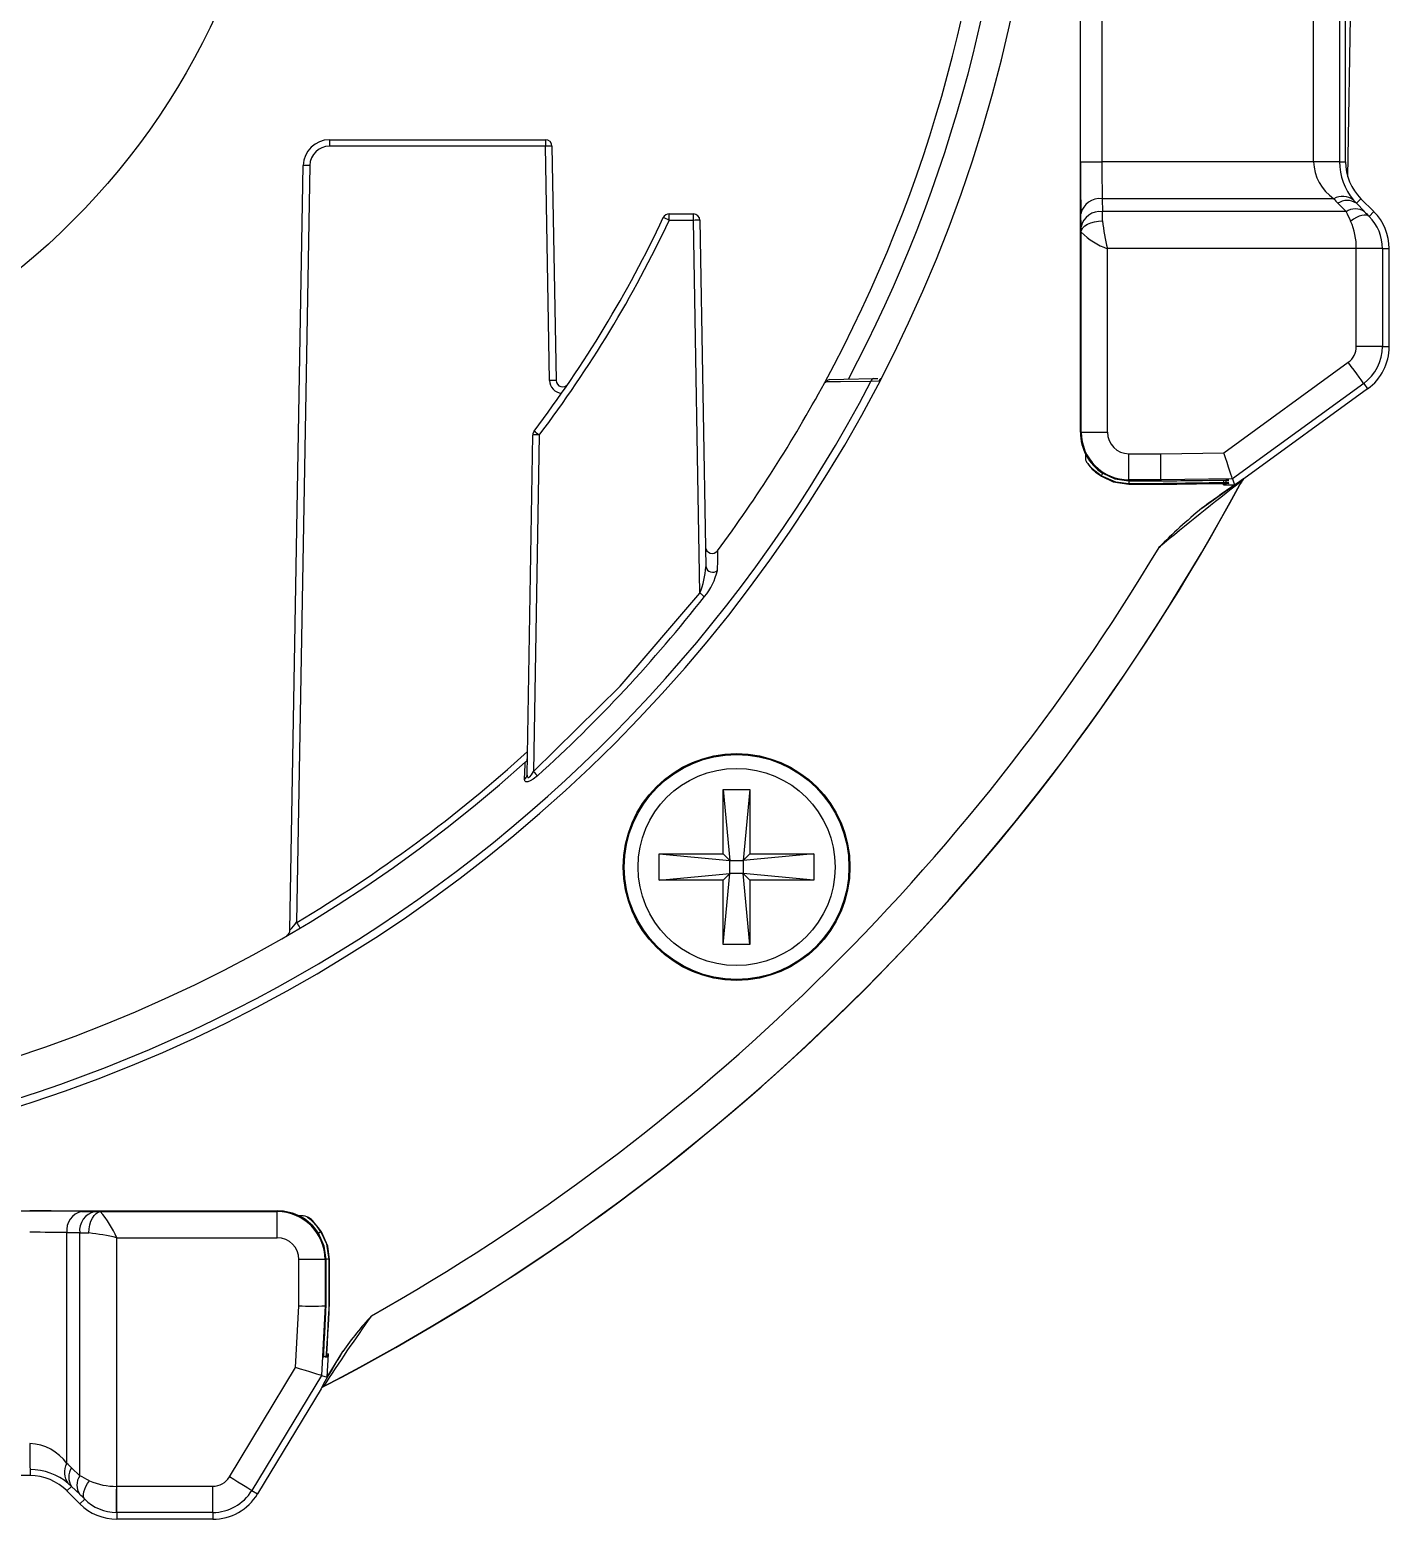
# Model space of a CAD drawing. Extents: x 6 to 134, y 1 to 99.
# Drawn here: x 58.243 to 61.361, y 41.166 to 44.582 of the extents above; entities that cross this region are included whole.
import ezdxf

# ---------------------------------------------------------------- set-up
doc = ezdxf.new("R2010")
doc.units = 0
doc.header["$MEASUREMENT"] = 0
doc.layers.add('OBJECT', color=7, linetype='CONTINUOUS')

msp = doc.modelspace()

# ---------------------------------------------------------------- linework, layer by layer
at = {"layer": 'OBJECT'}
for p, q in [((60.6532, 43.6594), (60.6532, 47.0004)), ((60.6532, 44.2796), (60.6532, 46.3802)), ((60.7022, 46.3802), (60.7022, 44.2796)), ((61.1876, 44.2796), (61.1876, 46.3802)), ((61.2475, 44.6774), (61.2475, 44.2796)), ((61.2613, 44.2796), (61.2613, 44.6708)), ((61.2664, 44.245), (61.274, 44.6816)), ((58.9305, 44.33), (58.9305, 44.3153)), ((58.9305, 44.33), (59.4258, 44.33)), ((59.4258, 44.3153), (58.9305, 44.3153)), ((59.4258, 44.33), (59.4258, 44.3153)), ((59.4352, 43.778), (59.4258, 44.3153)), ((59.4408, 44.3153), (59.4502, 43.778)), ((60.6532, 44.2796), (60.7022, 44.2796)), ((61.1876, 44.2796), (60.7022, 44.2796)), ((61.2475, 44.2796), (61.1876, 44.2796)), ((61.2475, 44.2796), (61.2613, 44.2796)), ((58.8399, 42.5172), (58.8705, 44.271)), ((58.8855, 44.271), (58.8552, 42.535)), ((60.703, 44.1948), (60.7036, 44.1651)), ((61.234, 44.1948), (60.703, 44.1948)), ((61.2623, 44.1651), (61.2435, 44.1843)), ((61.2794, 44.1916), (61.2859, 44.1843)), ((61.2859, 44.1843), (61.2964, 44.1948)), ((61.2859, 44.1843), (61.3047, 44.1651)), ((61.3261, 44.1651), (61.2964, 44.1948)), ((59.7097, 44.1451), (59.7097, 44.16)), ((59.7097, 44.16), (59.7652, 44.16)), ((59.7652, 44.1451), (59.7097, 44.1451)), ((59.7652, 44.1451), (59.7652, 44.16)), ((59.7801, 43.2902), (59.7652, 44.1451)), ((59.7802, 44.1453), (59.7941, 43.3505)), ((60.6546, 44.1304), (60.654, 44.1601)), ((61.2623, 44.1651), (60.7036, 44.1651)), ((61.3153, 44.1542), (61.3261, 44.1651)), ((60.6547, 43.6594), (60.6547, 44.1179)), ((60.7147, 44.0802), (60.7147, 43.6594)), ((61.2858, 44.0802), (60.7147, 44.0802)), ((61.2858, 43.8557), (61.2858, 44.0802)), ((61.3458, 44.0802), (61.2858, 44.0802)), ((61.3458, 44.0802), (61.3458, 43.8557)), ((61.3458, 44.0802), (61.3613, 44.0802)), ((61.3613, 43.8557), (61.3613, 44.0802)), ((61.3458, 43.8557), (61.2858, 43.8557)), ((61.3458, 43.8557), (61.3613, 43.8557)), ((60.9817, 43.612), (61.2675, 43.8196)), ((60.191, 43.7761), (60.1724, 43.7757)), ((60.1787, 43.7822), (60.188, 43.7825)), ((61.3027, 43.7711), (61.0016, 43.5523)), ((61.3027, 43.7711), (61.3118, 43.7586)), ((61.3118, 43.7586), (61.0277, 43.5522)), ((59.3837, 42.8729), (59.3966, 43.6528)), ((59.4116, 43.6527), (59.3988, 42.8809)), ((60.6547, 43.6594), (60.6532, 43.6594)), ((60.6547, 43.6594), (60.7147, 43.6594)), ((60.6643, 43.612), (60.6643, 43.5996)), ((60.7643, 43.5499), (60.7643, 43.6099)), ((60.7643, 43.6099), (60.8372, 43.6099)), ((60.8372, 43.6099), (60.9817, 43.612)), ((60.8372, 43.5499), (60.8372, 43.6099)), ((60.8372, 43.5499), (60.7643, 43.5499)), ((60.7643, 43.5499), (60.7643, 43.5475)), ((60.7643, 43.5475), (60.8372, 43.5475)), ((60.8372, 43.5411), (60.7643, 43.5411)), ((60.7643, 43.5411), (60.7643, 43.54)), ((60.7643, 43.54), (60.8372, 43.54)), ((61.0016, 43.5523), (60.8372, 43.5499)), ((60.8372, 43.5499), (60.8372, 43.5475)), ((60.8372, 43.5411), (60.8372, 43.54)), ((60.9314, 43.4846), (61.0061, 43.5388)), ((60.9813, 43.5385), (60.9813, 43.5419)), ((60.9813, 43.5385), (61.0061, 43.5388)), ((60.9863, 43.5386), (60.9813, 43.5385)), ((60.9863, 43.5491), (60.9863, 43.5439)), ((60.9863, 43.5416), (60.9863, 43.5386)), ((61.0016, 43.5523), (61.0061, 43.5388)), ((61.0233, 43.5471), (61.023, 43.5474)), ((61.0274, 43.5524), (61.0277, 43.5522)), ((59.8338, 42.8394), (59.8948, 42.8394)), ((59.8338, 42.6924), (59.8338, 42.8394)), ((59.8338, 42.8394), (59.849, 42.6772)), ((59.8948, 42.8394), (59.8795, 42.6772)), ((59.8948, 42.8394), (59.8948, 42.6924)), ((59.6868, 42.6314), (59.6868, 42.6924)), ((59.6868, 42.6924), (59.849, 42.6772)), ((59.6868, 42.6924), (59.8338, 42.6924)), ((59.849, 42.6772), (59.8338, 42.6924)), ((59.849, 42.6467), (59.849, 42.6772)), ((59.849, 42.6772), (59.8795, 42.6772)), ((60.0418, 42.6924), (59.8795, 42.6772)), ((59.8948, 42.6924), (59.8795, 42.6772)), ((59.8795, 42.6772), (59.8795, 42.6467)), ((59.8948, 42.6924), (60.0418, 42.6924)), ((60.0418, 42.6924), (60.0418, 42.6314)), ((59.6868, 42.6314), (59.849, 42.6467)), ((59.8338, 42.6314), (59.849, 42.6467)), ((59.8338, 42.4844), (59.849, 42.6467)), ((59.8795, 42.6467), (59.849, 42.6467)), ((60.0418, 42.6314), (59.8795, 42.6467)), ((59.8795, 42.6467), (59.8948, 42.6314)), ((59.8948, 42.4844), (59.8795, 42.6467)), ((59.8338, 42.6314), (59.6868, 42.6314)), ((59.8338, 42.4844), (59.8338, 42.6314)), ((59.8948, 42.6314), (59.8948, 42.4844)), ((60.0418, 42.6314), (59.8948, 42.6314)), ((59.8948, 42.4844), (59.8338, 42.4844)), ((55.5818, 41.873), (58.8108, 41.873)), ((58.3626, 41.8721), (58.3923, 41.8716)), ((58.4048, 41.8714), (58.8108, 41.8714)), ((58.8108, 41.8714), (58.8108, 41.873)), ((58.8108, 41.8115), (58.8108, 41.8714)), ((58.8705, 41.8619), (58.8582, 41.8619)), ((58.8712, 41.861), (58.8705, 41.8619)), ((58.3576, 41.8226), (58.3279, 41.8231)), ((58.3279, 41.2936), (58.3279, 41.8231)), ((58.3576, 41.2654), (58.3576, 41.8226)), ((58.9042, 41.8342), (58.9107, 41.8253)), ((58.4425, 41.2414), (58.4425, 41.8115)), ((58.4425, 41.8115), (58.8108, 41.8115)), ((58.8603, 41.6553), (58.8603, 41.7619)), ((58.9203, 41.7619), (58.8603, 41.7619)), ((58.9203, 41.7619), (58.9203, 41.6553)), ((58.9203, 41.7619), (58.9227, 41.7619)), ((58.9227, 41.6553), (58.9227, 41.7619)), ((58.9291, 41.7619), (58.9291, 41.6551)), ((58.9291, 41.7619), (58.9302, 41.7619)), ((58.9302, 41.6551), (58.9302, 41.7619)), ((58.8528, 41.5138), (58.8602, 41.6553)), ((58.9203, 41.6553), (58.9119, 41.4956)), ((58.9203, 41.6553), (58.9227, 41.6553)), ((58.9291, 41.6551), (58.9302, 41.6551)), ((58.9247, 41.5449), (58.9281, 41.5449)), ((58.9253, 41.4915), (58.9613, 41.5509)), ((58.9253, 41.4915), (58.9281, 41.5449)), ((58.9277, 41.5399), (58.9281, 41.5449)), ((58.7009, 41.2628), (58.8528, 41.5138)), ((58.9172, 41.5399), (58.9226, 41.5399)), ((58.9247, 41.5399), (58.9277, 41.5399)), ((58.9119, 41.4956), (58.7522, 41.2318)), ((58.9119, 41.4956), (58.9253, 41.4915)), ((58.9114, 41.4649), (58.7654, 41.2238)), ((58.9114, 41.4649), (58.9112, 41.4652)), ((58.9167, 41.4704), (58.917, 41.4701)), ((58.2431, 41.3396), (58.2434, 41.3396)), ((58.2431, 41.2796), (58.2436, 41.2796)), ((58.2436, 41.2796), (58.2436, 41.2659)), ((58.3389, 41.2837), (58.3576, 41.2654)), ((58.2436, 41.2659), (57.8554, 41.2659)), ((58.3389, 41.2413), (58.3284, 41.2308)), ((58.3389, 41.2413), (58.3313, 41.2481)), ((58.3576, 41.223), (58.3389, 41.2413)), ((58.443, 41.2414), (58.6628, 41.2414)), ((58.443, 41.1814), (58.443, 41.2414)), ((58.6628, 41.1814), (58.6628, 41.2414)), ((58.3581, 41.2011), (58.3284, 41.2308)), ((58.369, 41.2119), (58.3581, 41.2011)), ((58.7522, 41.2318), (58.7654, 41.2238)), ((58.6628, 41.1814), (58.443, 41.1814)), ((58.443, 41.1814), (58.443, 41.1659)), ((58.6628, 41.1814), (58.6628, 41.1659)), ((58.6628, 41.1659), (58.443, 41.1659))]:
    msp.add_line(p, q, dxfattribs=at)
at = {"layer": 'OBJECT', "flags": 128}
for points in [[(60.6547, 44.1179), (60.6558, 44.1229), (60.6587, 44.1277), (60.6632, 44.1322), (60.6693, 44.1361), (60.6767, 44.1393), (60.6851, 44.1418), (60.6943, 44.1433), (60.7037, 44.1438)], [(61.3153, 44.1542), (61.3122, 44.1562), (61.3083, 44.1572), (61.3037, 44.1572), (61.2983, 44.1563), (61.2925, 44.1544), (61.2862, 44.1515), (61.2796, 44.1479), (61.2729, 44.1434)], [(61.3027, 43.7711), (61.3019, 43.7722), (61.2999, 43.775), (61.2966, 43.7796), (61.2922, 43.7856), (61.2869, 43.7929), (61.2808, 43.8013), (61.2743, 43.8103), (61.2675, 43.8196)], [(60.0656, 43.7719), (60.0657, 43.7721), (60.0723, 43.7774)], [(60.0699, 43.7745), (60.0686, 43.7743), (60.0657, 43.772), (60.0656, 43.7719)], [(60.1724, 43.7757), (60.1027, 43.7749), (60.0939, 43.7748), (60.0699, 43.7745)], [(60.0784, 43.7798), (60.1105, 43.7806), (60.1787, 43.7822)], [(61.0016, 43.5523), (61.0011, 43.5536), (61, 43.5571), (60.9981, 43.5627), (60.9956, 43.5702), (60.9926, 43.5792), (60.9892, 43.5894), (60.9855, 43.6005), (60.9817, 43.612)], [(60.7009, 43.5595), (60.687, 43.5697), (60.6763, 43.58), (60.6704, 43.5869), (60.6678, 43.5901), (60.667, 43.5911), (60.6676, 43.5901), (60.6697, 43.5871)], [(60.7643, 43.5411), (60.7343, 43.5449), (60.7009, 43.5595)], [(60.7043, 43.5649), (60.7319, 43.5523), (60.7643, 43.5475)], [(60.701, 43.5582), (60.7284, 43.5455), (60.7643, 43.54)], [(60.9815, 43.5494), (60.9855, 43.5495), (60.9891, 43.5495), (60.9917, 43.5495), (60.9931, 43.5494), (60.9931, 43.5493), (60.9918, 43.5493), (60.9893, 43.5492), (60.9863, 43.5491)], [(60.9863, 43.5439), (60.9896, 43.5439), (60.9921, 43.5439), (60.9932, 43.5438), (60.993, 43.5437), (60.9914, 43.5436), (60.9886, 43.5436), (60.985, 43.5435), (60.9815, 43.5434)], [(60.9815, 43.5419), (60.9855, 43.542), (60.9891, 43.542), (60.9917, 43.542), (60.9931, 43.5419), (60.9931, 43.5418), (60.9918, 43.5417), (60.9893, 43.5417), (60.9863, 43.5416)], [(61.0277, 43.5522), (61.0242, 43.5486), (61.0233, 43.5471)], [(59.8203, 43.3871), (59.8203, 43.3785), (59.8202, 43.366), (59.8201, 43.3424)], [(59.3988, 42.8809), (59.5975, 43.0767), (59.7801, 43.2902)], [(59.3829, 42.9053), (59.3836, 42.9065), (59.3843, 42.9102)], [(59.3779, 42.8628), (59.3792, 42.8969), (59.3794, 42.9013), (59.3794, 42.9021)], [(59.3794, 42.9021), (59.3795, 42.9022), (59.3829, 42.9053)], [(59.3837, 42.8729), (59.3842, 42.8692), (59.3851, 42.8677), (59.3854, 42.8675), (59.3866, 42.8672), (59.3875, 42.8674), (59.3895, 42.8685), (59.3902, 42.8691), (59.3938, 42.873), (59.3988, 42.8809)], [(59.4077, 42.8712), (59.3977, 42.8633), (59.3907, 42.8594), (59.3853, 42.8576), (59.3811, 42.8576), (59.3787, 42.8592), (59.3779, 42.8628)], [(58.3788, 41.8225), (58.3794, 41.8319), (58.3809, 41.841), (58.3833, 41.8494), (58.3866, 41.8568), (58.3905, 41.8629), (58.395, 41.8675), (58.3998, 41.8704), (58.4048, 41.8714)], [(58.912, 41.8252), (58.9018, 41.8391), (58.897, 41.844), (58.8915, 41.8497), (58.8839, 41.8559), (58.8803, 41.8584), (58.8791, 41.8592), (58.8799, 41.8585), (58.883, 41.8561)], [(58.9113, 41.8242), (58.9021, 41.8372), (58.8898, 41.8503), (58.8839, 41.8553), (58.881, 41.8577), (58.8804, 41.8581), (58.8805, 41.8581)], [(58.9227, 41.7619), (58.9186, 41.7919), (58.9053, 41.8218)], [(58.9107, 41.8253), (58.9235, 41.7979), (58.9291, 41.7619)], [(58.9302, 41.7619), (58.9264, 41.7919), (58.912, 41.8252)], [(58.9172, 41.5399), (58.917, 41.5382), (58.917, 41.5372), (58.9169, 41.5371), (58.9169, 41.538), (58.9169, 41.5397), (58.917, 41.542), (58.9172, 41.5448)], [(58.9231, 41.5448), (58.9229, 41.5421), (58.9228, 41.5398), (58.9226, 41.538), (58.9225, 41.5372), (58.9225, 41.5372), (58.9225, 41.5381), (58.9226, 41.5399)], [(58.9247, 41.5399), (58.9246, 41.5382), (58.9245, 41.5372), (58.9244, 41.5371), (58.9244, 41.538), (58.9245, 41.5397), (58.9246, 41.5419), (58.9247, 41.5448)], [(58.9119, 41.4956), (58.9106, 41.496), (58.9071, 41.4971), (58.9016, 41.4988), (58.8943, 41.501), (58.8853, 41.5038), (58.8752, 41.5069), (58.8642, 41.5103), (58.8528, 41.5138)], [(58.369, 41.2119), (58.367, 41.2149), (58.3661, 41.2188), (58.3661, 41.2235), (58.3671, 41.2288), (58.3691, 41.2347), (58.372, 41.241), (58.3757, 41.2476), (58.3803, 41.2543)], [(58.4418, 41.1814), (58.4418, 41.1827), (58.4419, 41.1862), (58.4419, 41.1919), (58.442, 41.1993), (58.4421, 41.2084), (58.4422, 41.2187), (58.4423, 41.2298), (58.4425, 41.2414)], [(58.7522, 41.2318), (58.7511, 41.2325), (58.7481, 41.2343), (58.7433, 41.2372), (58.7369, 41.2411), (58.7291, 41.2458), (58.7203, 41.2511), (58.7108, 41.2568), (58.7009, 41.2628)]]:
    msp.add_lwpolyline(points, dxfattribs=at)
at = {"layer": 'OBJECT'}
for centre, radius in [((57.1964, 45.29), 1.62), ((59.8643, 42.6619), 0.26), ((59.8643, 42.6619), 0.2578), ((59.8643, 42.6619), 0.226)]:
    msp.add_circle(centre, radius, dxfattribs=at)
for centre, radius, start, end in [((57.1963, 45.3299), 3.375, 98.3863, 0), ((57.1964, 45.33), 3.265, 331.497, 358.1655), ((57.1964, 45.33), 3.3095, 332.0884, 358.184), ((58.9305, 44.27), 0.06, 90, 179), ((58.9305, 44.2703), 0.045, 90, 179), ((59.4258, 44.315), 0.015, 1, 90), ((59.4333, 44.1003), 0.2151, 88.0017, 91.9983), ((61.2963, 44.284), 0.1088, 182.3195, 235.0905), ((61.3852, 44.2797), 0.1377, 180.0139, 219.7702), ((61.3813, 44.2796), 0.12, 180, 225), ((58.878, 44.0561), 0.215, 88.0015, 91.9985), ((60.6974, 44.1507), 0.0444, 82.7758, 167.7612), ((61.2544, 44.1601), 0.0402, 51.5125, 120.4328), ((61.2647, 44.1527), 0.0381, 56.14, 123.8425), ((57.1964, 45.33), 2.7637, 322.8667, 334.757), ((57.1964, 45.3301), 2.7787, 322.8667, 334.757), ((59.7097, 44.145), 0.015, 90, 154.757), ((59.5043, 43.7182), 0.4738, 64.3074, 66.1147), ((59.7652, 44.145), 0.015, 1, 90), ((59.7765, 43.7155), 0.4298, 89.5001, 91.4998), ((60.698, 44.121), 0.0444, 82.7751, 167.7619), ((61.1633, 44.1905), 0.4619, 185.796, 193.8139), ((61.2835, 44.1334), 0.0381, 56.14, 123.8425), ((61.1347, 44.0822), 0.1511, 359.238, 23.8916), ((61.2407, 44.0802), 0.1051, 359.9962, 44.7962), ((61.2413, 44.0802), 0.12, 0, 45), ((60.768, 44.2317), 0.1606, 225.1426, 250.626), ((61.2413, 43.8557), 0.0445, 306, 0), ((61.2413, 43.8557), 0.1045, 306, 0), ((61.2413, 43.8557), 0.12, 306, 0), ((57.1964, 45.33), 3.3575, 212.5293, 332.4228), ((59.4427, 43.5631), 0.215, 88.0013, 91.9987), ((59.4652, 43.7785), 0.03, 181, 265.6911), ((59.4652, 43.7782), 0.015, 181, 325.6297), ((57.1964, 45.33), 3.265, 323.482, 331.497), ((60.0787, 43.7699), 0.00989, 91.5188, 152.1802), ((60.1799, 43.7748), 0.00757, 98.9408, 172.9832), ((60.1992, 43.7749), 0.00829, 116.317, 171.275), ((59.4116, 43.6526), 0.015, 142.8667, 179.05), ((59.0851, 43.2276), 0.536, 52.4698, 54.0648), ((59.4008, 43.2229), 0.43, 88.5505, 90.5492), ((60.7638, 43.6582), 0.1107, 179.3823, 237.4879), ((60.7643, 43.6594), 0.1095, 180, 270), ((60.7643, 43.6594), 0.0495, 180, 270), ((60.6835, 43.6006), 0.0192, 182.8768, 224.1922), ((60.7576, 43.6508), 0.1086, 215.9057, 238.5544), ((60.7701, 43.522), 0.0787, 146.8841, 151.5456), ((56.6063, 45.9199), 5.0136, 297.4406, 331.7567), ((56.6063, 45.9199), 5.014, 297.4419, 331.6393), ((60.83, 43.5464), 0.066, 179.1866, 184.6443), ((66.0052, 37.1469), 8.111, 127.89777, 129.61689), ((62.5645, 41.2755), 2.7472, 124.0219, 126.4729), ((61.3284, 43.552), 0.347, 180.4494, 181.426), ((61.1046, 43.4928), 0.0974, 143.2784, 152.241), ((61.0362, 43.5403), 0.015, 126.0007, 151.7527), ((61.7326, 42.5076), 1.2635, 129.3523, 135.3823), ((56.6063, 45.9199), 4.9236, 299.4434, 329.149), ((59.8083, 43.396), 0.015, 181, 323.482), ((59.5859, 43.3669), 0.2088, 338.4527, 355.4992), ((59.6824, 43.3725), 0.141, 320.1095, 347.6667), ((59.8093, 43.3533), 0.0154, 190.5709, 314.8056), ((60.5364, 44.2528), 1.2242, 231.8456, 232.4656), ((57.1952, 45.3166), 3.2978, 312.1366, 321.9065), ((57.1964, 45.3297), 3.25, 300.6911, 312.3226), ((57.1964, 45.33), 3.265, 227.9974, 311.9606), ((60.47, 43.8483), 1.4434, 222.0865, 222.6087), ((59.3712, 42.8734), 0.0125, 302.1011, 357.8244), ((58.5652, 42.7694), 0.3729, 317.4503, 321.0541), ((59.2123, 42.7427), 0.4132, 210.1851, 212.2342), ((58.8249, 42.5175), 0.015, 300.0718, 359), ((58.372, 41.8287), 0.0444, 102.238, 187.2243), ((58.4017, 41.8282), 0.0444, 102.2383, 187.2249), ((58.2517, 41.7335), 0.206, 22.2191, 42.0128), ((58.812, 41.7624), 0.1106, 32.4961, 90.6339), ((58.8108, 41.7619), 0.1095, 0, 90), ((58.865, 41.825), 0.0371, 30.6629, 81.4547), ((58.3216, 41.3016), 0.524, 76.6618, 83.7288), ((58.9515, 41.751), 0.0847, 118.7398, 122.595), ((58.8108, 41.7619), 0.0495, 0, 90), ((58.9234, 41.6845), 0.0776, 85.7575, 90.4148), ((58.8903, 42.2887), 0.634, 267.2884, 272.7116), ((62.3739, 39.2417), 4.1133, 144.4676, 147.1923), ((59.6141, 41.0934), 0.7972, 137.477, 144.974), ((60.2853, 40.7198), 1.5633, 147.8807, 151.5207), ((58.9231, 41.458), 0.014, 117.4409, 148.8088), ((58.9361, 41.45), 0.0289, 141.1029, 148.7843), ((58.9304, 41.4443), 0.029, 117.4787, 125.1053), ((58.2391, 41.2311), 0.1086, 35.1288, 87.7206), ((63.8685, 41.3253), 5.6251, 179.8539, 180.4649), ((58.2435, 41.1419), 0.1377, 50.4254, 89.9897), ((58.3627, 41.2733), 0.0403, 149.7195, 218.6977), ((58.3705, 41.2625), 0.0381, 146.1581, 213.8594), ((58.2436, 41.1459), 0.12, 45, 90), ((58.3892, 41.2442), 0.0381, 146.1576, 213.8598), ((58.44, 41.3857), 0.1444, 245.5385, 270.9665), ((58.443, 41.2859), 0.0445, 269.3568, 270), ((58.6628, 41.2859), 0.0445, 270, 328.81), ((58.443, 41.2859), 0.12, 225, 270), ((58.443, 41.2864), 0.105, 225.1954, 269.3653), ((58.6628, 41.2859), 0.1045, 270, 328.81), ((58.6628, 41.2859), 0.12, 270, 328.81), ((58.443, 41.2859), 0.1045, 269.3568, 270)]:
    msp.add_arc(centre, radius, start, end, dxfattribs=at)
for centre, major_axis, ratio, start_param, end_param in [((60.6561, 44.2796), (0, 0.169), 0.017455, 1.570796, 2.356194), ((60.7051, 44.2796), (0, 0.12), 0.024583, 1.570796, 2.356194), ((61.3813, 44.3187), (0, 0.1925), 0.999848, 2.270307, 2.343774), ((60.7027, 44.0802), (0, 0.12), 0.010328, 5.271411, 5.497787), ((61.3057, 44.0802), (-0.06, 0.12), 0.009874, 0.780461, 1.011031), ((61.3482, 44.1226), (0.06, -0.06), 0.012341, 3.914647, 4.145217), ((60.6537, 44.0802), (0, 0.071), 0.017455, 5.271411, 5.497787), ((61.8539, 43.5622), (1.0167, 0.0147), 0.000257, 3.141591, 3.680904), ((61.8539, 43.5564), (1.0167, 0.0153), 0.000257, 2.602363, 3.141591), ((61.8539, 43.5546), (1.0167, 0.0147), 0.000257, 3.141591, 3.680798), ((58.2431, 41.8701), (0.169, 0), 0.017455, 0.785398, 1.570796), ((58.4425, 41.8725), (0.071, 0), 0.017455, 3.926991, 4.153367), ((58.2431, 41.8211), (0.12, 0), 0.024583, 0.785398, 1.570796), ((58.4425, 41.8235), (0.12, 0), 0.010328, 3.926991, 4.153367), ((58.9078, 41.369), (0.0149, 0.2863), 0.000913, 5.373615, 6.283209), ((58.914, 41.3688), (0.0151, 0.2863), 0.000913, 0.000024, 0.908938), ((58.9153, 41.3688), (0.0149, 0.2863), 0.000913, 5.374485, 6.283209), ((58.2045, 41.1459), (0.1925, 0), 0.999848, 0.797818, 0.874715), ((58.4425, 41.2219), (0.12, -0.06), 0.009874, 2.120713, 2.361132), ((58.4001, 41.1795), (-0.06, 0.06), 0.012341, 5.269712, 5.510131)]:
    msp.add_ellipse(centre, major_axis=major_axis, ratio=ratio, start_param=start_param, end_param=end_param, dxfattribs=at)

doc.saveas('drawing.dxf')
